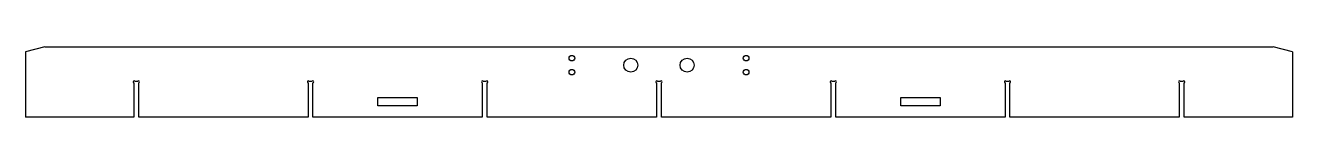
# Model space of a CAD drawing. Header units: millimetres. Extents: x 103 to 1903, y 160 to 260.
import ezdxf

# ---------------------------------------------------------------- set-up
doc = ezdxf.new("R2010")
doc.units = ezdxf.units.MM

msp = doc.modelspace()

# ---------------------------------------------------------------- linework, layer by layer
at = {"color": 7, "linetype": 'Continuous', "lineweight": 25}
for p, q in [((130.2, 260.4), (102.7, 253.5)), ((102.7, 253.5), (102.7, 160.4)), ((130.2, 260.4), (1875.1, 260.4)), ((1902.6, 253.5), (1875.1, 260.4)), ((1902.6, 253.5), (1902.6, 160.4)), ((256.7, 209), (256.7, 160.4)), ((261.8, 210.9), (258.6, 210.9)), ((263.7, 160.4), (263.7, 209)), ((504.2, 209), (504.2, 160.4)), ((509.3, 210.9), (506.1, 210.9)), ((511.2, 160.4), (511.2, 209)), ((751.7, 209), (751.7, 160.4)), ((756.7, 210.9), (753.6, 210.9)), ((758.7, 160.4), (758.7, 209)), ((999.1, 209), (999.1, 160.4)), ((1004.2, 210.9), (1001.1, 210.9)), ((1006.1, 160.4), (1006.1, 209)), ((1246.6, 209), (1246.6, 160.4)), ((1251.7, 210.9), (1248.5, 210.9)), ((1253.6, 160.4), (1253.6, 209)), ((1494.1, 209), (1494.1, 160.4)), ((1499.2, 210.9), (1496, 210.9)), ((1501.1, 160.4), (1501.1, 209)), ((1741.6, 209), (1741.6, 160.4)), ((1746.7, 210.9), (1743.5, 210.9)), ((1748.6, 160.4), (1748.6, 209)), ((603.4, 188.4), (659.4, 188.4)), ((603.4, 176.4), (603.4, 188.4)), ((659.4, 188.4), (659.4, 176.4)), ((1345.9, 188.4), (1401.9, 188.4)), ((1345.9, 176.4), (1345.9, 188.4)), ((1401.9, 188.4), (1401.9, 176.4)), ((659.4, 176.4), (603.4, 176.4)), ((1401.9, 176.4), (1345.9, 176.4)), ((256.7, 160.4), (102.7, 160.4)), ((504.2, 160.4), (263.7, 160.4)), ((751.7, 160.4), (511.2, 160.4)), ((999.1, 160.4), (758.7, 160.4)), ((1246.6, 160.4), (1006.1, 160.4)), ((1494.1, 160.4), (1253.6, 160.4)), ((1741.6, 160.4), (1501.1, 160.4)), ((1902.6, 160.4), (1748.6, 160.4))]:
    msp.add_line(p, q, dxfattribs=at)
for centre, radius in [((878.9, 244.4), 4), ((962.6, 234.4), 10), ((1042.6, 234.4), 10), ((1126.4, 244.4), 4), ((878.9, 224.4), 4), ((1126.4, 224.4), 4)]:
    msp.add_circle(centre, radius, dxfattribs=at)
for centre, start, end in [((257.2, 210.4), 19.4712, 250.5288), ((263.2, 210.4), 289.4712, 160.5288), ((504.7, 210.4), 19.4712, 250.5288), ((510.7, 210.4), 289.4712, 160.5288), ((752.2, 210.4), 19.4712, 250.5288), ((758.2, 210.4), 289.4712, 160.5288), ((999.6, 210.4), 19.4712, 250.5288), ((1005.6, 210.4), 289.4712, 160.5288), ((1247.1, 210.4), 19.4712, 250.5288), ((1253.1, 210.4), 289.4712, 160.5288), ((1494.6, 210.4), 19.4712, 250.5288), ((1500.6, 210.4), 289.4712, 160.5288), ((1742.1, 210.4), 19.4712, 250.5288), ((1748.1, 210.4), 289.4712, 160.5288)]:
    msp.add_arc(centre, 1.5, start, end, dxfattribs=at)

doc.saveas('drawing.dxf')
